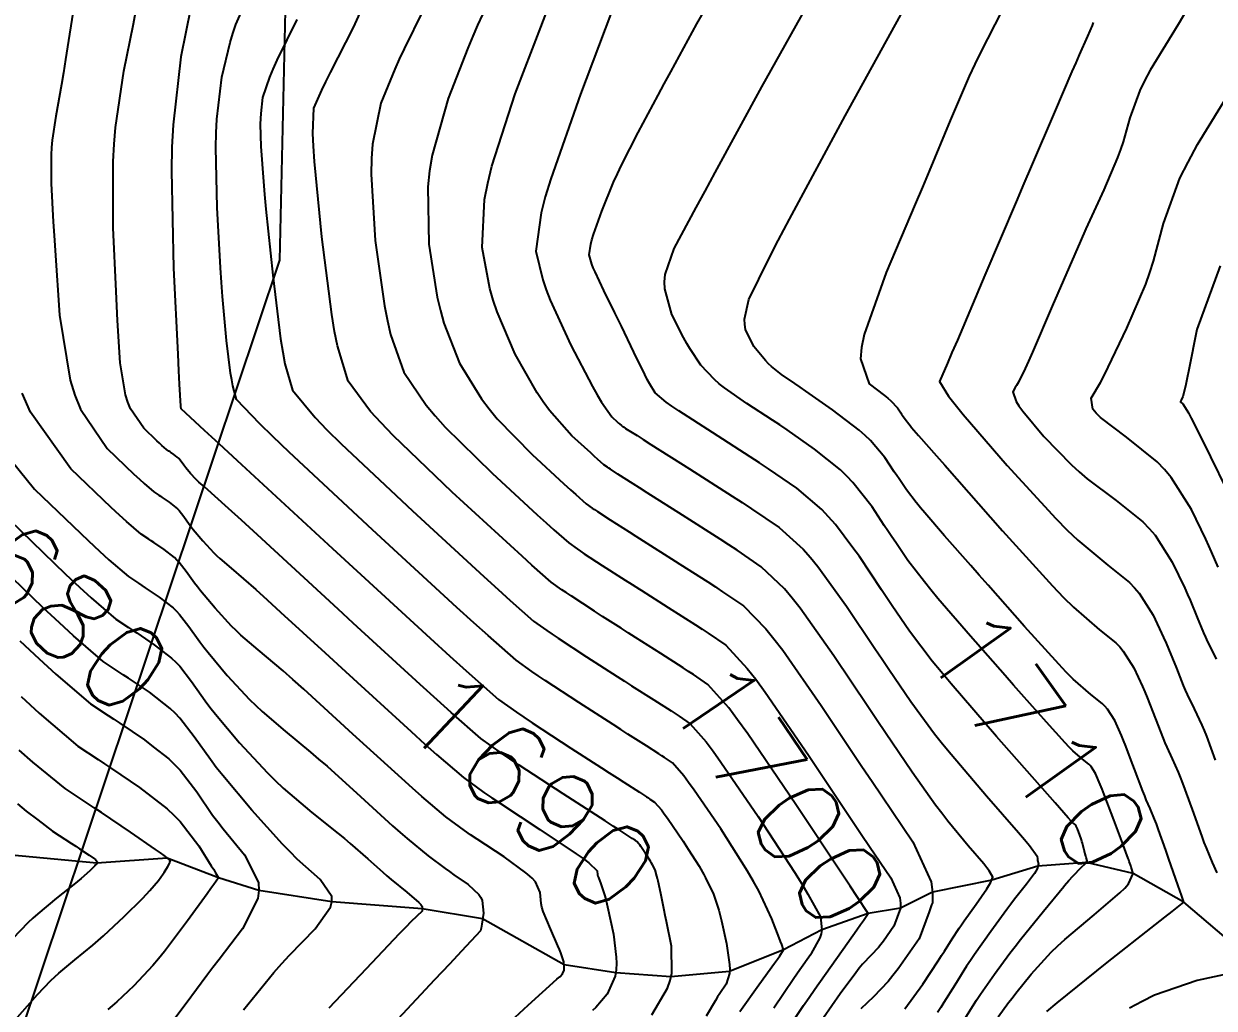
# Model space of a CAD drawing. Header units: metres. Extents: x 837475 to 838479, y 1189012 to 1191015.
# Drawn here: x 837733.1 to 837786, y 1189653.4 to 1189697.1 of the extents above; entities that cross this region are included whole.
import ezdxf

# ---------------------------------------------------------------- set-up
doc = ezdxf.new("R2010")
doc.units = ezdxf.units.M
doc.header["$LTSCALE"] = 0.3
for name, color, linetype in [('CORREDORVIA', 70, 'Continuous'), ('COTAS 10', 1, 'Continuous'), ('COTAS INT', 252, 'Continuous'), ('DRENAJE', 5, 'Continuous')]:
    doc.layers.add(name, color=color, linetype=linetype)
doc.styles.get("Standard").update_dxf_attribs({"font": 'simplex.shx'})

msp = doc.modelspace()

# ---------------------------------------------------------------- linework, layer by layer
at = {"layer": 'CORREDORVIA'}
msp.add_lwpolyline([(837910.67578, 1191000.96488), (838157.033, 1190996.193), (838237.174, 1190821.339), (838237.001, 1190602.875), (838240.0305, 1190437.1985), (838223.5365, 1190366.2715), (838212.196, 1190288.9195), (838227.642, 1189916.876), (838080.482, 1189451.8445), (837860.4834, 1189307.12351), (837593.19071, 1189234.39948), (837744.4868, 1189686.6093), (837750.277, 1189933.973), (837710.4905, 1190057.959), (837731.595, 1190134.414), (837885.383, 1190229.429), (837983.18356, 1190344.11971), (837817.55386, 1190502.18733), (837798.03286, 1190660.16958), (837963.57418, 1190795.98182)], close=True, dxfattribs=at)
at = {"layer": 'COTAS 10'}
for points in [[(837776.39, 1189652.991), (837776.86, 1189653.619), (837777.015, 1189653.819), (837777.18, 1189654.03), (837777.865, 1189654.885), (837778.754, 1189655.853), (837779.047, 1189656.135), (837779.361, 1189656.423), (837780.667, 1189657.516), (837781.807, 1189658.488), (837782.016, 1189658.701), (837782.179, 1189658.888), (837782.386, 1189659.359), (837782.304, 1189659.627), (837782.285, 1189659.687), (837782.268, 1189659.74), (837782.222, 1189659.881), (837782.193, 1189659.963), (837782.187, 1189659.98), (837782.181, 1189659.994), (837782.169, 1189660.025), (837782.066, 1189660.295), (837782.005, 1189660.461), (837781.928, 1189660.666), (837781.531, 1189661.734), (837781.107, 1189662.857), (837781.014, 1189663.097), (837780.931, 1189663.306), (837780.718, 1189663.802), (837780.543, 1189664.078), (837780.483, 1189664.148), (837780.419, 1189664.215), (837780.146, 1189664.433), (837779.715, 1189664.807), (837779.55, 1189664.972), (837779.366, 1189665.163), (837778.537, 1189666.077), (837777.439, 1189667.324), (837777.085, 1189667.727), (837776.709, 1189668.153), (837775.17, 1189669.9), (837773.721, 1189671.576), (837773.402, 1189671.958), (837773.119, 1189672.304), (837772.391, 1189673.261), (837771.845, 1189674.066), (837771.675, 1189674.318), (837771.498, 1189674.581), (837771.34, 1189674.818), (837770.794, 1189675.637), (837769.944, 1189676.723), (837769.675, 1189677.007), (837769.392, 1189677.282), (837768.246, 1189678.213), (837767.03, 1189679.059), (837766.702, 1189679.281), (837766.377, 1189679.498), (837765.236, 1189680.237), (837764.244, 1189680.927), (837764.013, 1189681.113), (837763.801, 1189681.297), (837763.197, 1189681.943), (837762.706, 1189682.672), (837762.566, 1189682.908), (837762.424, 1189683.16), (837761.899, 1189684.193), (837761.59, 1189685.331), (837761.584, 1189685.648), (837761.613, 1189685.967), (837762.008, 1189687.126), (837762.983, 1189688.936), (837763.377, 1189689.666), (837763.826, 1189690.494), (837765.899, 1189694.307), (837768.252, 1189698.53)], [(837761.012, 1189653.073), (837761.714, 1189654.262), (837761.827, 1189654.593), (837761.905, 1189654.924), (837761.889, 1189656.126), (837761.666, 1189657.219), (837761.612, 1189657.482), (837761.562, 1189657.728), (837761.411, 1189658.47), (837761.294, 1189659.014), (837761.266, 1189659.134), (837761.239, 1189659.241), (837761.156, 1189659.516), (837761.048, 1189659.742), (837761.006, 1189659.818), (837760.959, 1189659.9), (837760.741, 1189660.243), (837760.528, 1189660.556), (837760.483, 1189660.619), (837760.443, 1189660.671), (837760.351, 1189660.776), (837760.287, 1189660.82), (837760.265, 1189660.834), (837760.242, 1189660.85), (837760.142, 1189660.913), (837759.605, 1189661.26), (837759.305, 1189661.453), (837758.94, 1189661.689), (837757.078, 1189662.894), (837755.126, 1189664.171), (837754.705, 1189664.453), (837754.335, 1189664.703), (837753.428, 1189665.349), (837752.108, 1189666.499), (837751.477, 1189667.068), (837750.732, 1189667.745), (837747.755, 1189670.48), (837747.082, 1189671.096), (837743.495, 1189674.399), (837742.789, 1189675.045), (837742.207, 1189675.576), (837741.145, 1189676.528), (837740.898, 1189676.739), (837740.831, 1189676.803), (837740.763, 1189676.869), (837740.524, 1189677.128), (837740.316, 1189677.375), (837740.269, 1189677.434), (837740.227, 1189677.489), (837740.111, 1189677.653), (837740.009, 1189677.786), (837739.975, 1189677.821), (837739.939, 1189677.855), (837739.791, 1189677.971), (837739.64, 1189678.072), (837739.603, 1189678.097), (837739.568, 1189678.12), (837739.46, 1189678.192), (837739.247, 1189678.374), (837739.146, 1189678.467), (837739.028, 1189678.579), (837738.448, 1189679.135), (837737.864, 1189679.992), (837737.743, 1189680.293), (837737.639, 1189680.621), (837737.409, 1189682.037), (837737.291, 1189683.927), (837737.258, 1189684.555), (837737.224, 1189685.228), (837737.099, 1189688.035), (837737.093, 1189690.992), (837737.134, 1189691.758), (837737.194, 1189692.502), (837737.563, 1189695.003), (837737.989, 1189697.103), (837738.084, 1189697.594)], [(837750.855, 1189697.716), (837750.009, 1189695.993), (837749.8, 1189695.538), (837749.602, 1189695.094), (837748.981, 1189693.572), (837748.608, 1189691.751), (837748.567, 1189691.119), (837748.554, 1189690.431), (837748.731, 1189687.481), (837749.141, 1189684.568), (837749.274, 1189683.902), (837749.416, 1189683.298), (837750, 1189681.626), (837750.991, 1189680.162), (837751.389, 1189679.69), (837751.841, 1189679.188), (837753.923, 1189677.134), (837755.925, 1189675.294), (837756.327, 1189674.928), (837756.663, 1189674.623), (837757.326, 1189674.039), (837757.695, 1189673.776), (837757.845, 1189673.674), (837758.017, 1189673.559), (837758.811, 1189673.04), (837759.826, 1189672.387), (837760.137, 1189672.189), (837760.461, 1189671.983), (837760.537, 1189671.935), (837761.737, 1189671.175), (837762.957, 1189670.396), (837763.245, 1189670.208), (837763.513, 1189670.031), (837764.299, 1189669.494), (837765.256, 1189668.466), (837765.632, 1189667.981), (837766.054, 1189667.408), (837767.979, 1189664.612), (837769.898, 1189661.729), (837770.318, 1189661.1), (837770.689, 1189660.546), (837771.626, 1189659.156), (837772.025, 1189658.275), (837772.058, 1189658.041), (837772.056, 1189657.81), (837771.765, 1189657.013), (837771.298, 1189656.348), (837771.185, 1189656.2), (837771.079, 1189656.069), (837770.752, 1189655.727), (837770.37, 1189655.318), (837770.229, 1189655.144), (837770.072, 1189654.943), (837769.378, 1189653.999), (837768.634, 1189652.943)], [(837786.163, 1189672.966), (837785.873, 1189673.649), (837785.754, 1189673.911), (837785.617, 1189674.204), (837784.98, 1189675.525), (837784.082, 1189676.947), (837783.781, 1189677.304), (837783.457, 1189677.645), (837782.098, 1189678.743), (837780.939, 1189679.613), (837780.742, 1189679.81), (837780.599, 1189679.989), (837780.529, 1189680.475), (837780.942, 1189681.171), (837781.103, 1189681.482), (837781.285, 1189681.843), (837782.114, 1189683.575), (837782.948, 1189685.544), (837783.134, 1189686.056), (837783.3, 1189686.554), (837783.736, 1189688.229), (837784.472, 1189690.249), (837784.828, 1189690.963), (837785.249, 1189691.744), (837787.316, 1189695.124)], [(837742.874, 1189653.294), (837744.233, 1189654.949), (837744.585, 1189655.352), (837744.926, 1189655.731), (837746.067, 1189656.9), (837746.751, 1189657.852), (837746.804, 1189658.094), (837746.798, 1189658.327), (837746.282, 1189659.093), (837745.269, 1189659.994), (837744.949, 1189660.312), (837744.612, 1189660.66), (837743.253, 1189662.167), (837741.964, 1189663.703), (837741.672, 1189664.069), (837741.408, 1189664.411), (837740.687, 1189665.431), (837740.055, 1189666.255), (837739.847, 1189666.471), (837739.624, 1189666.682), (837738.7, 1189667.404), (837737.766, 1189668.033), (837737.537, 1189668.186), (837737.321, 1189668.33), (837736.648, 1189668.774), (837735.326, 1189669.906), (837734.701, 1189670.484), (837733.963, 1189671.176), (837730.365, 1189674.632)]]:
    msp.add_lwpolyline(points, dxfattribs=at)
at = {"layer": 'COTAS INT'}
for points in [[(837774.569, 1189652.34), (837775.252, 1189653.441), (837775.434, 1189653.721), (837775.612, 1189653.992), (837776.227, 1189654.881), (837776.922, 1189655.81), (837777.151, 1189656.105), (837777.395, 1189656.417), (837778.407, 1189657.679), (837779.307, 1189658.768), (837779.344, 1189658.813), (837779.541, 1189659.044), (837779.711, 1189659.238), (837780.097, 1189659.639), (837780.262, 1189659.782), (837780.292, 1189659.813), (837780.316, 1189659.841), (837780.344, 1189659.915), (837780.316, 1189660.019), (837780.303, 1189660.067), (837780.289, 1189660.122), (837780.22, 1189660.392), (837780.138, 1189660.697), (837780.115, 1189660.775), (837780.091, 1189660.85), (837780.006, 1189661.1), (837779.932, 1189661.296), (837779.916, 1189661.337), (837779.902, 1189661.373), (837779.866, 1189661.457), (837779.838, 1189661.502), (837779.828, 1189661.514), (837779.817, 1189661.525), (837779.773, 1189661.56), (837779.702, 1189661.621), (837779.676, 1189661.648), (837779.645, 1189661.679), (837779.51, 1189661.828), (837778.927, 1189662.491), (837776.323, 1189665.445), (837774.306, 1189667.778), (837773.862, 1189668.31), (837773.467, 1189668.792), (837772.454, 1189670.124), (837771.694, 1189671.245), (837771.458, 1189671.595), (837771.211, 1189671.962), (837770.231, 1189673.432), (837769.943, 1189673.82), (837769.166, 1189674.86), (837768.866, 1189675.201), (837768.565, 1189675.519), (837767.457, 1189676.469), (837766.199, 1189677.334), (837765.803, 1189677.597), (837765.385, 1189677.872), (837763.704, 1189678.949), (837762.208, 1189679.916), (837761.908, 1189680.12), (837761.657, 1189680.296), (837761.161, 1189680.705), (837760.91, 1189681.123), (837760.813, 1189681.306), (837760.705, 1189681.517), (837760.215, 1189682.522), (837759.667, 1189683.668), (837759.521, 1189683.969), (837759.378, 1189684.262), (837758.884, 1189685.258), (837758.494, 1189686.079), (837758.417, 1189686.26), (837758.354, 1189686.422), (837758.235, 1189686.842), (837758.301, 1189687.316), (837758.353, 1189687.512), (837758.421, 1189687.737), (837758.788, 1189688.782), (837759.318, 1189690.065), (837759.488, 1189690.44), (837759.668, 1189690.823), (837760.404, 1189692.274), (837761.291, 1189693.929), (837761.567, 1189694.441), (837761.856, 1189694.975), (837763.007, 1189697.098), (837764.565, 1189699.818)], [(837766.962, 1189652.302), (837767.758, 1189653.487), (837768.002, 1189653.842), (837768.257, 1189654.21), (837768.682, 1189654.814), (837769.262, 1189655.638), (837770.124, 1189656.851), (837770.288, 1189657.083), (837770.42, 1189657.269), (837770.629, 1189657.569), (837770.133, 1189658.316), (837769.821, 1189658.786), (837769.434, 1189659.369), (837767.405, 1189662.424), (837765.272, 1189665.551), (837764.82, 1189666.18), (837764.428, 1189666.706), (837763.509, 1189667.751), (837762.867, 1189668.189), (837762.649, 1189668.333), (837762.414, 1189668.487), (837761.418, 1189669.123), (837760.289, 1189669.838), (837759.971, 1189670.042), (837759.649, 1189670.248), (837758.827, 1189670.778), (837758.465, 1189671.01), (837757.439, 1189671.682), (837757.217, 1189671.83), (837757.023, 1189671.962), (837756.546, 1189672.301), (837755.69, 1189673.055), (837755.256, 1189673.449), (837754.737, 1189673.922), (837752.152, 1189676.299), (837749.53, 1189678.817), (837748.989, 1189679.38), (837748.527, 1189679.885), (837747.525, 1189681.223), (837747.052, 1189682.79), (837746.925, 1189683.439), (837746.799, 1189684.182), (837746.355, 1189687.641), (837746.035, 1189690.994), (837745.988, 1189691.669), (837745.958, 1189692.234), (837745.998, 1189693.363), (837746.364, 1189694.163), (837746.539, 1189694.522), (837746.747, 1189694.94), (837747.765, 1189696.945), (837749.012, 1189699.693)], [(837785.627, 1189699.163), (837784.396, 1189697.071), (837783.153, 1189695.04), (837782.901, 1189694.57), (837782.687, 1189694.141), (837782.245, 1189692.928), (837781.954, 1189691.86), (837781.836, 1189691.523), (837781.703, 1189691.168), (837781.085, 1189689.734), (837780.294, 1189687.997), (837780.051, 1189687.45), (837779.798, 1189686.874), (837778.796, 1189684.558), (837777.917, 1189682.519), (837777.741, 1189682.118), (837777.594, 1189681.788), (837777.304, 1189681.187), (837777.204, 1189681.037), (837777.175, 1189680.992), (837777.147, 1189680.944), (837777.041, 1189680.757), (837777.189, 1189680.331), (837777.32, 1189680.132), (837777.49, 1189679.9), (837778.429, 1189678.769), (837779.648, 1189677.508), (837779.994, 1189677.192), (837780.344, 1189676.891), (837781.639, 1189675.926), (837782.824, 1189674.976), (837783.104, 1189674.684), (837783.364, 1189674.38), (837784.128, 1189673.18), (837784.68, 1189672.024), (837784.806, 1189671.748), (837784.92, 1189671.491), (837785.236, 1189670.72), (837785.512, 1189670.044), (837785.602, 1189669.846), (837785.696, 1189669.644), (837785.865, 1189669.311), (837786.084, 1189668.876)], [(837735.388, 1189698.145), (837734.981, 1189695.519), (837734.885, 1189694.931), (837734.797, 1189694.404), (837734.539, 1189693.001), (837734.38, 1189691.93), (837734.355, 1189691.611), (837734.337, 1189691.282), (837734.34, 1189690.015), (837734.43, 1189688.308), (837734.467, 1189687.702), (837734.51, 1189687.038), (837734.711, 1189684.159), (837735.18, 1189681.269), (837735.392, 1189680.598), (837735.64, 1189679.984), (837736.831, 1189678.235), (837738.015, 1189677.098), (837738.257, 1189676.871), (837738.463, 1189676.681), (837738.898, 1189676.308), (837739.119, 1189676.162), (837739.19, 1189676.115), (837739.265, 1189676.065), (837739.573, 1189675.858), (837739.876, 1189675.62), (837739.95, 1189675.551), (837740.018, 1189675.48), (837740.226, 1189675.209), (837740.463, 1189674.873), (837740.55, 1189674.761), (837740.646, 1189674.64), (837741.07, 1189674.135), (837741.558, 1189673.607), (837741.696, 1189673.472), (837741.834, 1189673.342), (837742.338, 1189672.912), (837743.426, 1189671.965), (837743.932, 1189671.51), (837744.526, 1189670.97), (837746.509, 1189669.152), (837747.411, 1189668.323), (837750.322, 1189665.656), (837750.932, 1189665.105), (837751.457, 1189664.634), (837752.649, 1189663.611), (837753.557, 1189662.957), (837753.904, 1189662.72), (837754.293, 1189662.458), (837756.041, 1189661.311), (837757.661, 1189660.233), (837757.969, 1189660.015), (837758.215, 1189659.832), (837758.594, 1189659.465), (837758.606, 1189659.292), (837758.621, 1189659.233), (837758.641, 1189659.168), (837758.754, 1189658.891), (837758.928, 1189658.36), (837758.987, 1189658.135), (837759.05, 1189657.877), (837759.315, 1189656.66), (837759.424, 1189655.628), (837759.45, 1189655.375), (837759.431, 1189655.073), (837759.388, 1189654.795), (837759.029, 1189653.985), (837758.521, 1189653.402), (837758.384, 1189653.267)], [(837764.925, 1189653.221), (837765.765, 1189654.409), (837766.465, 1189655.361), (837766.598, 1189655.546), (837766.705, 1189655.698), (837766.869, 1189655.961), (837766.784, 1189656.199), (837766.734, 1189656.333), (837766.672, 1189656.498), (837766.351, 1189657.341), (837765.761, 1189658.585), (837765.529, 1189659.002), (837765.267, 1189659.45), (837764.073, 1189661.333), (837762.9, 1189663.053), (837762.651, 1189663.399), (837762.436, 1189663.689), (837761.93, 1189664.263), (837761.577, 1189664.504), (837761.457, 1189664.584), (837761.328, 1189664.668), (837760.78, 1189665.018), (837759.947, 1189665.549), (837759.638, 1189665.747), (837759.295, 1189665.968), (837757.771, 1189666.952), (837756.282, 1189667.926), (837755.961, 1189668.141), (837755.679, 1189668.332), (837754.987, 1189668.825), (837753.745, 1189669.92), (837753.115, 1189670.491), (837752.361, 1189671.178), (837748.608, 1189674.628), (837744.908, 1189678.075), (837744.188, 1189678.762), (837743.6, 1189679.331), (837742.574, 1189680.418), (837742.406, 1189681.018), (837742.358, 1189681.28), (837742.309, 1189681.584), (837742.13, 1189683.029), (837741.954, 1189684.982), (837741.907, 1189685.605), (837741.863, 1189686.265), (837741.71, 1189688.949), (837741.653, 1189691.612), (837741.668, 1189692.259), (837741.697, 1189692.867), (837741.912, 1189694.735), (837742.283, 1189696.277), (837742.409, 1189696.68), (837742.545, 1189697.071), (837743.123, 1189698.397)], [(837753.944, 1189698.488), (837753.271, 1189697.046), (837753.061, 1189696.555), (837752.841, 1189696.025), (837751.963, 1189693.781), (837751.257, 1189691.268), (837751.146, 1189690.569), (837751.072, 1189689.868), (837751.107, 1189687.321), (837751.483, 1189684.954), (837751.623, 1189684.365), (837751.78, 1189683.806), (837752.475, 1189682.028), (837753.454, 1189680.439), (837753.789, 1189679.999), (837754.152, 1189679.559), (837755.695, 1189677.97), (837757.113, 1189676.666), (837757.398, 1189676.406), (837757.636, 1189676.191), (837758.106, 1189675.777), (837758.367, 1189675.591), (837758.474, 1189675.518), (837758.595, 1189675.437), (837759.158, 1189675.069), (837760.003, 1189674.527), (837760.303, 1189674.336), (837760.632, 1189674.128), (837762.056, 1189673.228), (837762.258, 1189673.1), (837763.5, 1189672.305), (837763.842, 1189672.082), (837763.909, 1189672.039), (837764.158, 1189671.874), (837765.088, 1189671.238), (837766.084, 1189670.229), (837766.44, 1189669.786), (837766.832, 1189669.271), (837768.542, 1189666.817), (837770.346, 1189664.112), (837770.798, 1189663.439), (837771.229, 1189662.799), (837772.612, 1189660.759), (837773.415, 1189658.987), (837773.479, 1189658.516), (837773.475, 1189658.053), (837773.44, 1189657.955), (837773.329, 1189657.651), (837772.892, 1189656.451), (837771.953, 1189655.113), (837771.725, 1189654.816), (837771.511, 1189654.552), (837770.855, 1189653.866), (837770.3, 1189653.343)], [(837740.537, 1189697.824), (837740.101, 1189695.641), (837739.751, 1189692.61), (837739.704, 1189691.623), (837739.679, 1189690.573), (837739.772, 1189686.251), (837739.963, 1189682.427), (837740, 1189681.692), (837740.03, 1189681.097), (837740.082, 1189680.117), (837740.089, 1189680.061), (837740.091, 1189680.049), (837740.093, 1189680.039), (837740.099, 1189680.016), (837741.136, 1189679.054), (837741.787, 1189678.452), (837742.597, 1189677.705), (837746.837, 1189673.792), (837748.999, 1189671.806), (837751.173, 1189669.806), (837752.044, 1189669.012), (837752.772, 1189668.352), (837754.208, 1189667.087), (837755.007, 1189666.518), (837755.333, 1189666.297), (837755.704, 1189666.049), (837757.425, 1189664.923), (837758.775, 1189664.051), (837759.117, 1189663.829), (837759.471, 1189663.6), (837759.776, 1189663.404), (837760.461, 1189662.966), (837760.785, 1189662.759), (837760.861, 1189662.709), (837760.932, 1189662.662), (837761.141, 1189662.52), (837761.439, 1189662.18), (837761.567, 1189662.009), (837761.714, 1189661.804), (837762.407, 1189660.788), (837762.634, 1189660.432), (837763.113, 1189659.675), (837763.267, 1189659.41), (837763.325, 1189659.308), (837763.405, 1189659.163), (837763.754, 1189658.428), (837763.986, 1189657.721), (837764.049, 1189657.491), (837764.112, 1189657.247), (837764.336, 1189656.246), (837764.467, 1189655.302), (837764.472, 1189655.093), (837764.462, 1189654.908), (837764.31, 1189654.431), (837764.028, 1189654.014), (837763.936, 1189653.867), (837763.838, 1189653.705), (837763.433, 1189653.006)], [(837778.553, 1189653.225), (837779.012, 1189653.608), (837781.237, 1189655.393), (837783.384, 1189657.085), (837783.794, 1189657.409), (837784.123, 1189657.669), (837784.645, 1189658.085), (837784.54, 1189658.388), (837784.392, 1189658.81), (837783.966, 1189660.032), (837783.837, 1189660.396), (837783.518, 1189661.294), (837783.423, 1189661.552), (837783.341, 1189661.772), (837783.148, 1189662.238), (837782.974, 1189662.632), (837782.904, 1189662.807), (837782.824, 1189663.01), (837782.457, 1189663.981), (837782.308, 1189664.372), (837782.06, 1189665.016), (837781.962, 1189665.26), (837781.868, 1189665.485), (837781.571, 1189666.146), (837781.248, 1189666.653), (837781.138, 1189666.782), (837781.02, 1189666.905), (837780.519, 1189667.307), (837779.727, 1189667.993), (837779.701, 1189668.02), (837779.424, 1189668.296), (837779.086, 1189668.648), (837777.564, 1189670.325), (837775.952, 1189672.158), (837775.556, 1189672.607), (837775.183, 1189673.032), (837774.017, 1189674.355), (837773.137, 1189675.373), (837772.943, 1189675.606), (837772.77, 1189675.816), (837772.759, 1189675.832), (837772.328, 1189676.398), (837771.996, 1189676.887), (837771.893, 1189677.04), (837771.785, 1189677.2), (837771.357, 1189677.842), (837770.722, 1189678.587), (837770.484, 1189678.812), (837770.219, 1189679.045), (837769.036, 1189679.956), (837767.861, 1189680.784), (837767.601, 1189680.964), (837767.37, 1189681.124), (837766.768, 1189681.524), (837766.327, 1189681.875), (837766.196, 1189682.003), (837766.061, 1189682.145), (837765.544, 1189682.771), (837765.18, 1189683.524), (837765.143, 1189683.747), (837765.133, 1189683.975), (837765.325, 1189684.851), (837766.207, 1189686.659), (837766.632, 1189687.475), (837767.135, 1189688.428), (837769.603, 1189693.01), (837772.239, 1189697.794)], [(837776.558, 1189697.686), (837775.605, 1189695.836), (837775.354, 1189695.311), (837775.107, 1189694.78), (837774.261, 1189692.815), (837773.331, 1189690.561), (837773.031, 1189689.848), (837772.714, 1189689.095), (837771.417, 1189686.056), (837770.44, 1189683.295), (837770.324, 1189682.717), (837770.276, 1189682.221), (837770.661, 1189681.107), (837771.355, 1189680.589), (837771.502, 1189680.469), (837771.628, 1189680.359), (837771.92, 1189680.047), (837772.072, 1189679.82), (837772.11, 1189679.763), (837772.147, 1189679.708), (837772.265, 1189679.535), (837772.422, 1189679.328), (837772.483, 1189679.254), (837772.552, 1189679.171), (837772.864, 1189678.81), (837773.656, 1189677.91), (837774.027, 1189677.488), (837776.591, 1189674.574), (837778.806, 1189672.132), (837779.299, 1189671.62), (837779.739, 1189671.179), (837780.893, 1189670.18), (837781.621, 1189669.595), (837781.794, 1189669.416), (837781.953, 1189669.229), (837782.423, 1189668.491), (837782.805, 1189667.665), (837782.91, 1189667.422), (837783.014, 1189667.174), (837783.384, 1189666.227), (837783.72, 1189665.355), (837783.803, 1189665.153), (837783.881, 1189664.97), (837784.126, 1189664.45), (837784.393, 1189663.857), (837784.485, 1189663.627), (837784.585, 1189663.368), (837785.009, 1189662.192), (837785.435, 1189661.002), (837785.535, 1189660.734), (837785.628, 1189660.493), (837785.899, 1189659.843), (837786.108, 1189659.389)], [(837745.255, 1189697.302), (837744.36, 1189695.484), (837744.18, 1189695.085), (837744.028, 1189694.731), (837743.724, 1189693.828), (837743.643, 1189693.124), (837743.632, 1189692.895), (837743.626, 1189692.651), (837743.648, 1189691.648), (837743.762, 1189690.103), (837743.815, 1189689.519), (837743.877, 1189688.866), (837744.177, 1189685.942), (837744.53, 1189683.108), (837744.625, 1189682.512), (837744.719, 1189681.997), (837745.049, 1189680.821), (837746.063, 1189679.608), (837746.588, 1189679.071), (837747.219, 1189678.446), (837750.38, 1189675.463), (837753.549, 1189672.55), (837754.186, 1189671.97), (837754.717, 1189671.488), (837755.767, 1189670.563), (837756.351, 1189670.147), (837756.589, 1189669.986), (837756.861, 1189669.804), (837758.118, 1189668.981), (837759.472, 1189668.108), (837759.804, 1189667.895), (837759.85, 1189667.866), (837760.118, 1189667.694), (837761.099, 1189667.071), (837761.871, 1189666.577), (837762.053, 1189666.458), (837762.222, 1189666.347), (837762.72, 1189666.007), (837763.432, 1189665.197), (837763.736, 1189664.789), (837764.086, 1189664.302), (837765.739, 1189661.878), (837767.352, 1189659.406), (837767.677, 1189658.888), (837767.95, 1189658.441), (837768.499, 1189657.43), (837768.563, 1189656.851), (837768.53, 1189656.677), (837768.475, 1189656.497), (837768.093, 1189655.797), (837768.055, 1189655.742), (837767.584, 1189655.073), (837767.449, 1189654.877), (837767.317, 1189654.684), (837766.86, 1189654.002), (837766.429, 1189653.362)], [(837772.251, 1189653.342), (837773.055, 1189654.44), (837773.737, 1189655.472), (837773.887, 1189655.702), (837774.02, 1189655.908), (837774.361, 1189656.448), (837774.662, 1189656.916), (837774.771, 1189657.076), (837774.891, 1189657.249), (837775.414, 1189657.986), (837775.891, 1189658.671), (837775.982, 1189658.812), (837776.055, 1189658.931), (837776.167, 1189659.186), (837775.995, 1189659.471), (837775.888, 1189659.61), (837775.755, 1189659.775), (837775.06, 1189660.585), (837774.155, 1189661.681), (837773.889, 1189662.026), (837773.617, 1189662.389), (837772.581, 1189663.85), (837771.391, 1189665.603), (837771.023, 1189666.15), (837770.638, 1189666.724), (837769.105, 1189669.022), (837767.61, 1189671.134), (837767.249, 1189671.591), (837766.911, 1189671.993), (837765.878, 1189672.982), (837764.803, 1189673.716), (837764.438, 1189673.957), (837764.043, 1189674.214), (837762.374, 1189675.28), (837760.803, 1189676.272), (837760.47, 1189676.483), (837760.181, 1189676.667), (837759.504, 1189677.098), (837759.173, 1189677.315), (837759.102, 1189677.363), (837759.039, 1189677.405), (837758.885, 1189677.515), (837758.609, 1189677.758), (837758.469, 1189677.885), (837758.301, 1189678.038), (837757.467, 1189678.805), (837756.464, 1189679.93), (837756.19, 1189680.309), (837755.918, 1189680.716), (837754.95, 1189682.43), (837754.143, 1189684.314), (837753.973, 1189684.828), (837753.825, 1189685.34), (837753.483, 1189687.161), (837753.59, 1189689.305), (837753.726, 1189690.019), (837753.907, 1189690.786), (837754.945, 1189693.99), (837756.08, 1189696.956), (837756.322, 1189697.572)], [(837759.194, 1189697.55), (837757.846, 1189693.983), (837756.527, 1189690.223), (837756.284, 1189689.415), (837756.096, 1189688.709), (837755.859, 1189687.001), (837756.167, 1189685.726), (837756.322, 1189685.291), (837756.507, 1189684.822), (837757.425, 1189682.833), (837758.382, 1189680.994), (837758.59, 1189680.618), (837758.775, 1189680.301), (837759.238, 1189679.641), (837759.489, 1189679.41), (837759.54, 1189679.364), (837759.582, 1189679.326), (837759.665, 1189679.253), (837759.711, 1189679.22), (837759.73, 1189679.207), (837759.751, 1189679.193), (837759.851, 1189679.127), (837760.358, 1189678.806), (837760.636, 1189678.631), (837760.974, 1189678.417), (837762.693, 1189677.333), (837764.586, 1189676.124), (837765.034, 1189675.832), (837765.448, 1189675.558), (837766.667, 1189674.725), (837767.738, 1189673.756), (837768.058, 1189673.396), (837768.388, 1189672.997), (837769.668, 1189671.227), (837770.925, 1189669.343), (837771.24, 1189668.873), (837771.542, 1189668.424), (837772.517, 1189666.987), (837773.572, 1189665.557), (837773.924, 1189665.113), (837774.302, 1189664.648), (837775.884, 1189662.796), (837777.294, 1189661.177), (837777.564, 1189660.859), (837777.781, 1189660.597), (837778.127, 1189660.123), (837778.138, 1189660.008), (837778.143, 1189659.973), (837778.15, 1189659.936), (837778.181, 1189659.789), (837778.123, 1189659.554), (837778.072, 1189659.461), (837778.007, 1189659.356), (837777.648, 1189658.875), (837777.128, 1189658.211), (837776.962, 1189657.991), (837776.785, 1189657.755), (837776.065, 1189656.772), (837775.342, 1189655.746), (837775.163, 1189655.483), (837774.995, 1189655.23), (837774.465, 1189654.394), (837773.984, 1189653.614), (837773.847, 1189653.397), (837773.707, 1189653.178)], [(837780.616, 1189697.156), (837780.571, 1189697.036), (837780.364, 1189696.555), (837779.991, 1189695.72), (837779.841, 1189695.377), (837779.672, 1189694.986), (837778.893, 1189693.172), (837777.867, 1189690.767), (837777.541, 1189690.003), (837777.198, 1189689.197), (837775.81, 1189685.933), (837774.584, 1189683.056), (837774.343, 1189682.494), (837774.144, 1189682.033), (837773.784, 1189681.218), (837774.196, 1189680.554), (837774.485, 1189680.189), (837774.849, 1189679.745), (837776.793, 1189677.487), (837778.961, 1189675.122), (837779.467, 1189674.61), (837779.931, 1189674.16), (837781.266, 1189673.053), (837782.223, 1189672.285), (837782.449, 1189672.05), (837782.659, 1189671.805), (837783.275, 1189670.836), (837783.743, 1189669.845), (837783.858, 1189669.585), (837783.967, 1189669.332), (837784.31, 1189668.473), (837784.616, 1189667.699), (837784.702, 1189667.5), (837784.789, 1189667.307), (837785.105, 1189666.663), (837785.443, 1189665.949), (837785.543, 1189665.712), (837785.645, 1189665.457), (837786.038, 1189664.393)], [(837786.258, 1189686.356), (837785.227, 1189683.53), (837784.868, 1189681.725), (837784.794, 1189681.369), (837784.731, 1189681.075), (837784.596, 1189680.533), (837784.542, 1189680.42), (837784.52, 1189680.376), (837784.493, 1189680.33), (837784.497, 1189680.298), (837784.507, 1189680.287), (837784.519, 1189680.274), (837784.595, 1189680.217), (837784.845, 1189679.817), (837784.967, 1189679.589), (837785.113, 1189679.308), (837785.832, 1189677.87), (837786.554, 1189676.383)], [(837754.746, 1189652.785), (837755.519, 1189653.499), (837756.798, 1189654.662), (837756.892, 1189654.731), (837756.919, 1189654.755), (837756.946, 1189654.782), (837757.046, 1189654.897), (837757.116, 1189655.056), (837757.125, 1189655.111), (837757.129, 1189655.17), (837757.102, 1189655.423), (837756.976, 1189655.821), (837756.917, 1189655.971), (837756.847, 1189656.139), (837756.508, 1189656.894), (837756.191, 1189657.669), (837756.136, 1189657.85), (837756.094, 1189658.017), (837756.06, 1189658.501), (837755.849, 1189658.981), (837755.848, 1189658.981), (837755.694, 1189659.146), (837755.499, 1189659.325), (837755.42, 1189659.384), (837754.451, 1189660.086), (837753.254, 1189660.879), (837752.965, 1189661.077), (837752.694, 1189661.266), (837751.869, 1189661.873), (837750.807, 1189662.77), (837750.386, 1189663.141), (837749.911, 1189663.567), (837747.741, 1189665.549), (837745.557, 1189667.542), (837745.074, 1189667.974), (837744.644, 1189668.354), (837743.531, 1189669.295), (837742.769, 1189669.945), (837742.561, 1189670.142), (837742.354, 1189670.346), (837741.615, 1189671.143), (837740.976, 1189671.906), (837740.831, 1189672.088), (837740.699, 1189672.258), (837740.341, 1189672.765), (837740.027, 1189673.173), (837739.924, 1189673.281), (837739.813, 1189673.386), (837739.354, 1189673.744), (837738.891, 1189674.057), (837738.777, 1189674.133), (837738.67, 1189674.204), (837738.335, 1189674.425), (837737.679, 1189674.987), (837737.368, 1189675.274), (837737.002, 1189675.618), (837735.215, 1189677.334), (837733.424, 1189679.852), (837733.056, 1189680.701)], [(837731.235, 1189679.347), (837733.598, 1189676.433), (837735.989, 1189674.137), (837736.479, 1189673.677), (837736.894, 1189673.293), (837737.773, 1189672.541), (837738.22, 1189672.246), (837738.364, 1189672.151), (837738.516, 1189672.049), (837739.136, 1189671.631), (837739.75, 1189671.151), (837739.898, 1189671.011), (837740.037, 1189670.867), (837740.457, 1189670.32), (837740.936, 1189669.642), (837741.111, 1189669.415), (837741.305, 1189669.172), (837742.161, 1189668.151), (837743.149, 1189667.084), (837743.426, 1189666.811), (837743.704, 1189666.548), (837744.724, 1189665.679), (837745.863, 1189664.743), (837746.217, 1189664.438), (837746.589, 1189664.114), (837748.07, 1189662.775), (837749.501, 1189661.477), (837749.841, 1189661.178), (837750.156, 1189660.905), (837751.089, 1189660.135), (837751.831, 1189659.575), (837752.026, 1189659.434), (837752.216, 1189659.299), (837752.861, 1189658.862), (837753.338, 1189658.424), (837753.422, 1189658.288), (837753.484, 1189658.147), (837753.533, 1189657.584), (837753.461, 1189657.098), (837753.446, 1189657.005), (837753.434, 1189656.93), (837753.409, 1189656.807), (837752.559, 1189655.9), (837752.026, 1189655.329), (837751.364, 1189654.621), (837747.899, 1189650.911)], [(837731.981, 1189675.533), (837734.976, 1189672.657), (837735.59, 1189672.08), (837736.11, 1189671.6), (837737.21, 1189670.658), (837737.771, 1189670.288), (837737.95, 1189670.169), (837738.141, 1189670.041), (837738.918, 1189669.517), (837739.687, 1189668.916), (837739.873, 1189668.741), (837740.046, 1189668.561), (837740.572, 1189667.876), (837741.001, 1189667.269), (837741.172, 1189667.026), (837741.392, 1189666.742), (837741.635, 1189666.437), (837742.707, 1189665.159), (837743.944, 1189663.823), (837744.291, 1189663.481), (837744.64, 1189663.151), (837745.916, 1189662.062), (837747.082, 1189661.132), (837747.36, 1189660.903), (837747.62, 1189660.685), (837748.399, 1189660.002), (837749.065, 1189659.408), (837749.252, 1189659.248), (837749.442, 1189659.089), (837750.138, 1189658.53), (837750.672, 1189658.068), (837750.758, 1189657.97), (837750.819, 1189657.884), (837750.816, 1189657.686), (837750.329, 1189657.223), (837750.083, 1189656.971), (837749.789, 1189656.666), (837748.329, 1189655.116), (837746.663, 1189653.362)], [(837732.95, 1189669.696), (837733.812, 1189668.887), (837734.541, 1189668.212), (837736.085, 1189666.891), (837736.872, 1189666.373), (837737.124, 1189666.204), (837737.391, 1189666.025), (837738.482, 1189665.29), (837738.872, 1189664.986), (837739.561, 1189664.447), (837739.821, 1189664.2), (837740.064, 1189663.948), (837740.803, 1189662.987), (837741.51, 1189661.95), (837741.734, 1189661.65), (837741.97, 1189661.343), (837742.923, 1189660.187), (837743.539, 1189658.955), (837743.562, 1189658.601), (837743.522, 1189658.24), (837742.843, 1189656.89), (837741.792, 1189655.537), (837741.517, 1189655.175), (837741.248, 1189654.818), (837740.334, 1189653.575), (837739.514, 1189652.488)], [(837733.003, 1189667.212), (837733.807, 1189666.471), (837735.523, 1189665.007), (837736.422, 1189664.415), (837736.711, 1189664.222), (837737.016, 1189664.018), (837738.264, 1189663.177), (837739.494, 1189662.22), (837739.788, 1189661.942), (837740.063, 1189661.658), (837740.89, 1189660.587), (837741.45, 1189659.696), (837741.556, 1189659.525), (837741.642, 1189659.387), (837741.775, 1189659.165), (837741.561, 1189658.867), (837741.427, 1189658.68), (837741.261, 1189658.449), (837740.391, 1189657.242), (837739.368, 1189655.886), (837739.105, 1189655.562), (837738.851, 1189655.261), (837738.006, 1189654.356), (837737.251, 1189653.651), (837737.054, 1189653.475), (837736.862, 1189653.308)], [(837732.395, 1189652.469), (837733.731, 1189653.978), (837734.323, 1189654.591), (837734.5, 1189654.758), (837734.684, 1189654.925), (837735.396, 1189655.516), (837736.188, 1189656.167), (837736.421, 1189656.37), (837736.661, 1189656.584), (837737.577, 1189657.44), (837738.393, 1189658.246), (837738.569, 1189658.428), (837738.724, 1189658.593), (837739.101, 1189659.037), (837739.309, 1189659.333), (837739.356, 1189659.403), (837739.399, 1189659.468), (837739.518, 1189659.661), (837739.59, 1189659.8), (837739.604, 1189659.831), (837739.615, 1189659.858), (837739.631, 1189659.929), (837739.358, 1189660.152), (837739.187, 1189660.275), (837738.974, 1189660.425), (837737.86, 1189661.189), (837736.573, 1189662.056), (837736.251, 1189662.272), (837735.944, 1189662.476), (837734.96, 1189663.124), (837733.519, 1189664.295), (837732.923, 1189664.83)], [(837732.843, 1189662.448), (837733.231, 1189662.12), (837733.739, 1189661.738), (837734.398, 1189661.24), (837735.247, 1189660.686), (837735.434, 1189660.563), (837735.6, 1189660.454), (837736.026, 1189660.17), (837736.26, 1189660.003), (837736.304, 1189659.967), (837736.34, 1189659.936), (837736.399, 1189659.861), (837736.347, 1189659.774), (837736.314, 1189659.735), (837736.273, 1189659.689), (837736.056, 1189659.471), (837735.665, 1189659.126), (837735.515, 1189659.002), (837735.346, 1189658.864), (837734.582, 1189658.26), (837733.743, 1189657.564), (837733.528, 1189657.368), (837733.319, 1189657.171), (837732.623, 1189656.45)], [(837786.74, 1189654.926), (837785.24, 1189654.592), (837783.336, 1189653.94), (837782.789, 1189653.672), (837782.233, 1189653.367)]]:
    msp.add_lwpolyline(points, dxfattribs=at)
at = {"layer": 'DRENAJE'}
for p, q in [((837736.373, 1189659.8175), (837732.573, 1189660.1695)), ((837739.4945, 1189660.0405), (837736.373, 1189659.8175)), ((837741.775, 1189659.165), (837739.4945, 1189660.0405)), ((837778.152, 1189659.6715), (837776.111, 1189659.0585)), ((837780.316, 1189659.841), (837778.152, 1189659.6715)), ((837782.386, 1189659.359), (837780.316, 1189659.841)), ((837743.562, 1189658.601), (837741.775, 1189659.165)), ((837776.111, 1189659.0585), (837773.479, 1189658.516)), ((837784.645, 1189658.085), (837782.386, 1189659.359)), ((837746.804, 1189658.094), (837743.562, 1189658.601)), ((837773.479, 1189658.516), (837772.056, 1189657.81)), ((837750.8175, 1189657.785), (837746.804, 1189658.094)), ((837787.961, 1189655.237), (837784.645, 1189658.085)), ((837753.497, 1189657.341), (837750.8175, 1189657.785)), ((837770.629, 1189657.569), (837768.563, 1189656.851)), ((837772.056, 1189657.81), (837770.629, 1189657.569)), ((837757.1155, 1189655.2965), (837753.497, 1189657.341)), ((837768.563, 1189656.851), (837766.869, 1189655.961)), ((837766.869, 1189655.961), (837764.467, 1189655.0005)), ((837759.4095, 1189654.934), (837757.1155, 1189655.2965)), ((837761.866, 1189654.7585), (837759.4095, 1189654.934)), ((837764.467, 1189655.0005), (837761.866, 1189654.7585))]:
    msp.add_line(p, q, dxfattribs=at)

# ---------------------------------------------------------------- texts
at = {"layer": 'COTAS 10', "char_height": 3.799998, "attachment_point": 7}
for s, insert, rotation in [('1680', (837727.974, 1189674.925), 316.995748), ('1710', (837772.804, 1189669.501), 305.547721), ('1700', (837761.396, 1189667.276), 304.090028), ('1690', (837749.598, 1189666.145), 316.838853)]:
    msp.add_mtext(s, dxfattribs=dict(at, insert=insert, rotation=rotation))

doc.saveas('drawing.dxf')
